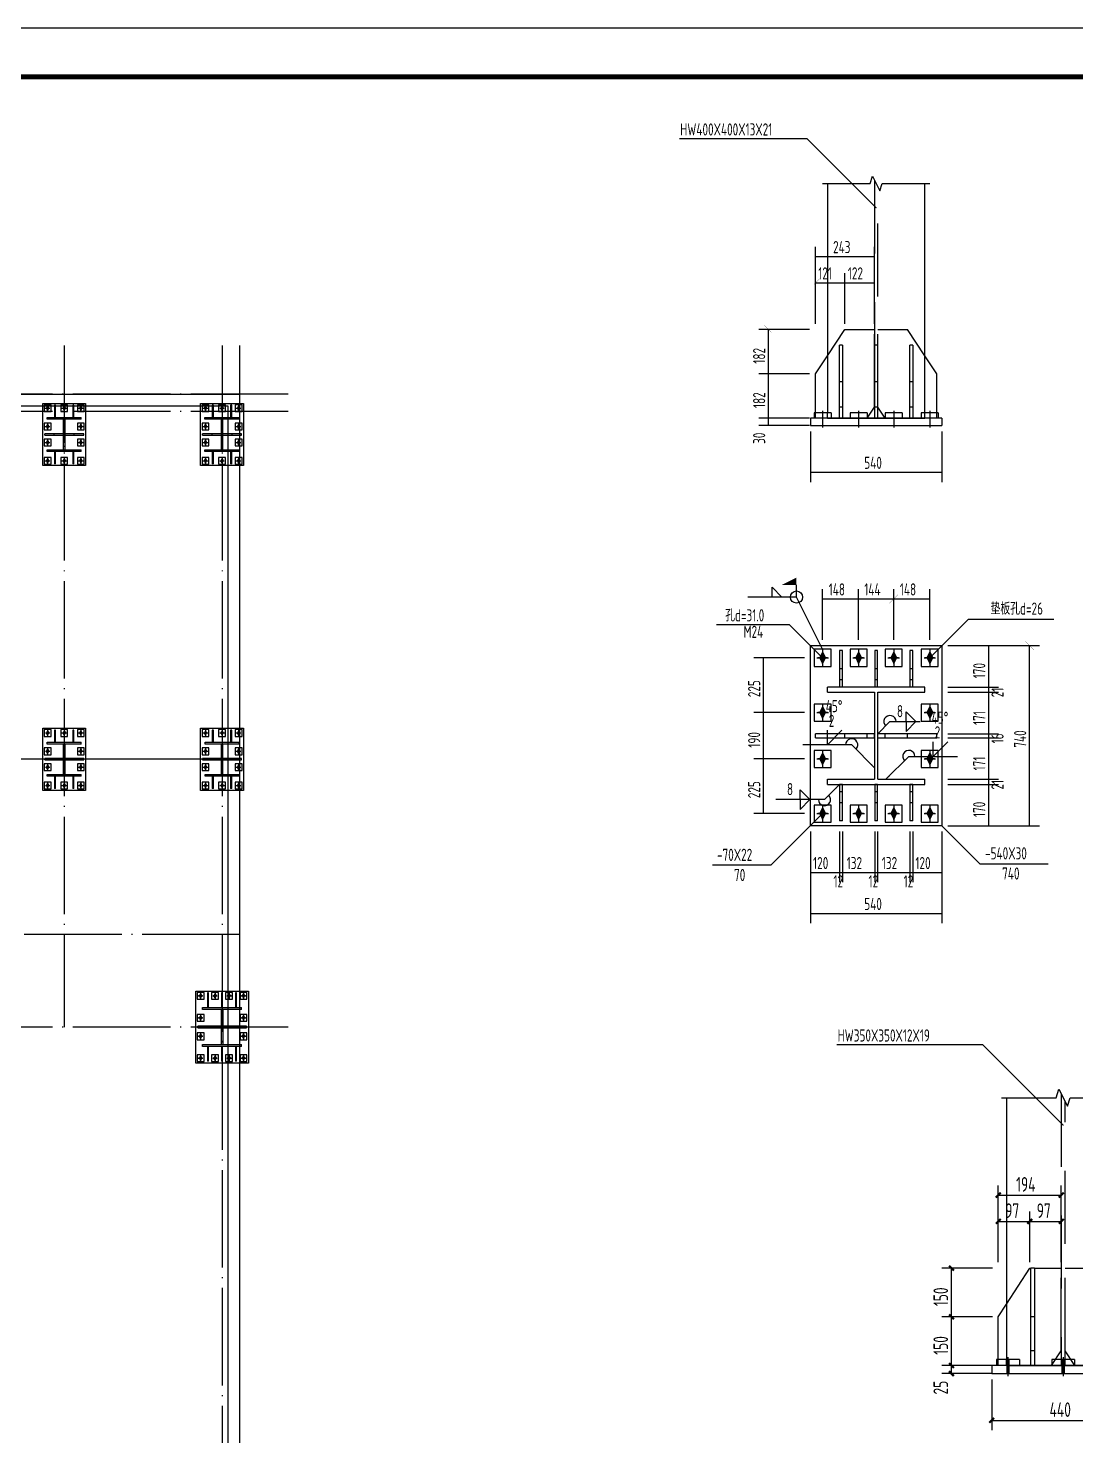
# Model space of a CAD drawing. Extents: x -138012 to 2129925, y -311560 to 0.
# Drawn here: x 612764 to 634269, y -165473 to -136560 of the extents above; entities that cross this region are included whole.
import ezdxf

# ---------------------------------------------------------------- set-up
doc = ezdxf.new("R2010")
doc.units = 0
doc.header["$LTSCALE"] = 1000
doc.header["$MEASUREMENT"] = 0
doc.linetypes.add('2', pattern=[5, 1.5, -1, 1.5, -1])
doc.linetypes.add('DOTE', pattern=[2.42, 2, -0.2, 0.02, -0.2])
doc.layers.get('0').update_dxf_attribs({"linetype": 'CONTINUOUS'})
for name, color, linetype in [('10', 7, 'CONTINUOUS'), ('101', 253, 'CONTINUOUS'), ('BOLT', 7, 'CONTINUOUS'), ('DOTE', 253, 'DOTE'), ('PUB_TITLE', 4, 'CONTINUOUS'), ('TEXT', 7, 'CONTINUOUS'), ('孔标注', 253, 'CONTINUOUS'), ('字符串标注', 253, 'CONTINUOUS'), ('字符标注', 253, 'CONTINUOUS'), ('尺寸标注', 7, 'CONTINUOUS'), ('柱_主零件_实线', 2, 'CONTINUOUS'), ('柱_零件_实线', 3, 'CONTINUOUS'), ('柱构件', 2, 'CONTINUOUS'), ('焊缝标注', 253, 'CONTINUOUS'), ('索引标注', 253, 'CONTINUOUS'), ('螺栓组-普通_实线', 253, 'CONTINUOUS'), ('轴线__点划线', 253, 'CONTINUOUS'), ('钢板标注', 253, 'CONTINUOUS')]:
    doc.layers.add(name, color=color, linetype=linetype)
doc.styles.add('TSSD_REIN', font='tssdeng.shx', dxfattribs={"width": 0.7, "bigfont": 'tssdchn.shx'})

# ---------------------------------------------------------------- blocks, each defined once
blk = doc.blocks.new('A$C73615854')
at = {"layer": 'BOLT'}
blk.add_hatch(color=256, dxfattribs=at).paths.add_polyline_path([(120, -84), (-12, 180), (120, 444), (252, 180)])
for p, q in [((-144, 180, 302), (384, 180, 302)), ((120, -84, 302), (-12, 180, 302)), ((120, 420, 302), (0, 180, 302)), ((120, -216, 302), (120, 576, 302)), ((120, 444, 302), (252, 180, 302)), ((120, -84, 302), (252, 180, 302))]:
    blk.add_line(p, q, dxfattribs=at)
blk = doc.blocks.new('5435234')
at = {"layer": '柱_主零件_实线'}
for p, q in [((544904, -169897), (544904, -169876)), ((544904, -169876), (545304, -169876)), ((545304, -169897), (544904, -169897)), ((545098, -170255), (545098, -169897)), ((545098, -169932), (545111, -169932)), ((545111, -169897), (545111, -170255)), ((545304, -169897), (545304, -169876)), ((544904, -170276), (544904, -170255)), ((544904, -170255), (545304, -170255)), ((545304, -170276), (544904, -170276)), ((545098, -170220), (545111, -170220)), ((545304, -170276), (545304, -170255))]:
    blk.add_line(p, q, dxfattribs=at)
at = {"layer": '柱_零件_实线'}
for p, q in [((544834, -170446), (544834, -169706)), ((544834, -169706), (545374, -169706)), ((545374, -169706), (545374, -170446)), ((544919, -169721), (544849, -169721)), ((544849, -169721), (544849, -169791)), ((544849, -169791), (544919, -169791)), ((544919, -169791), (544919, -169721)), ((544954, -169726), (544954, -169876)), ((544966, -169726), (544954, -169726)), ((544966, -169801), (544954, -169801)), ((544966, -169876), (544966, -169726)), ((545067, -169721), (544997, -169721)), ((544997, -169721), (544997, -169791)), ((544997, -169791), (545067, -169791)), ((545067, -169791), (545067, -169721)), ((545110, -169726), (545098, -169726)), ((545098, -169726), (545098, -169876)), ((545110, -169801), (545098, -169801)), ((545110, -169876), (545110, -169726)), ((545211, -169721), (545141, -169721)), ((545141, -169721), (545141, -169791)), ((545141, -169791), (545211, -169791)), ((545211, -169791), (545211, -169721)), ((545254, -169726), (545242, -169726)), ((545242, -169726), (545242, -169876)), ((545254, -169801), (545242, -169801)), ((545254, -169876), (545254, -169726)), ((545359, -169721), (545289, -169721)), ((545289, -169721), (545289, -169791)), ((545289, -169791), (545359, -169791)), ((545359, -169791), (545359, -169721)), ((544849, -169946), (544849, -170016)), ((544919, -169946), (544849, -169946)), ((544919, -170016), (544919, -169946)), ((544966, -169876), (544954, -169876)), ((545110, -169876), (545098, -169876)), ((545254, -169876), (545242, -169876)), ((545289, -169946), (545289, -170016)), ((545359, -169946), (545289, -169946)), ((545359, -170016), (545359, -169946)), ((544849, -170016), (544919, -170016)), ((544849, -170136), (544849, -170206)), ((544919, -170136), (544849, -170136)), ((545098, -170068), (544855, -170068)), ((544855, -170084), (544855, -170068)), ((544855, -170084), (545098, -170084)), ((544919, -170206), (544919, -170136)), ((544976, -170084), (544976, -170068)), ((545098, -170084), (545098, -170068)), ((545354, -170068), (545111, -170068)), ((545111, -170084), (545111, -170068)), ((545111, -170084), (545354, -170084)), ((545233, -170084), (545233, -170068)), ((545289, -170016), (545359, -170016)), ((545289, -170136), (545289, -170206)), ((545359, -170136), (545289, -170136)), ((545354, -170084), (545354, -170068)), ((545359, -170206), (545359, -170136)), ((544849, -170206), (544919, -170206)), ((544954, -170276), (544954, -170426)), ((544966, -170276), (544954, -170276)), ((544966, -170426), (544966, -170276)), ((545098, -170276), (545098, -170426)), ((545110, -170276), (545098, -170276)), ((545110, -170426), (545110, -170276)), ((545242, -170276), (545242, -170426)), ((545254, -170276), (545242, -170276)), ((545254, -170426), (545254, -170276)), ((545289, -170206), (545359, -170206)), ((544849, -170361), (544849, -170431)), ((544919, -170361), (544849, -170361)), ((544849, -170431), (544919, -170431)), ((544919, -170431), (544919, -170361)), ((544966, -170351), (544954, -170351)), ((544966, -170426), (544954, -170426)), ((545067, -170361), (544997, -170361)), ((544997, -170361), (544997, -170431)), ((544997, -170431), (545067, -170431)), ((545067, -170431), (545067, -170361)), ((545110, -170351), (545098, -170351)), ((545110, -170426), (545098, -170426)), ((545211, -170361), (545141, -170361)), ((545141, -170361), (545141, -170431)), ((545141, -170431), (545211, -170431)), ((545211, -170431), (545211, -170361)), ((545254, -170351), (545242, -170351)), ((545254, -170426), (545242, -170426)), ((545289, -170361), (545289, -170431)), ((545359, -170361), (545289, -170361)), ((545289, -170431), (545359, -170431)), ((545359, -170431), (545359, -170361)), ((545374, -170446), (544834, -170446))]:
    blk.add_line(p, q, dxfattribs=at)
at = {"layer": '螺栓组-普通_实线', "color": 253}
for p, q in [((544904, -169756), (544864, -169756)), ((544884, -169726), (544884, -169786)), ((545052, -169756), (545012, -169756)), ((545032, -169726), (545032, -169786)), ((545196, -169756), (545156, -169756)), ((545176, -169726), (545176, -169786)), ((545344, -169756), (545304, -169756)), ((545324, -169726), (545324, -169786)), ((544904, -169981), (544864, -169981)), ((544884, -169951), (544884, -170011)), ((545344, -169981), (545304, -169981)), ((545324, -169951), (545324, -170011)), ((544884, -170141), (544884, -170201)), ((545324, -170141), (545324, -170201)), ((544904, -170171), (544864, -170171)), ((545344, -170171), (545304, -170171)), ((544904, -170396), (544864, -170396)), ((544884, -170366), (544884, -170426)), ((545052, -170396), (545012, -170396)), ((545032, -170366), (545032, -170426)), ((545196, -170396), (545156, -170396)), ((545176, -170366), (545176, -170426)), ((545344, -170396), (545304, -170396)), ((545324, -170366), (545324, -170426))]:
    blk.add_line(p, q, dxfattribs=at)
at = {"xscale": -0.0897212969721295, "yscale": 0.08972129691392183, "zscale": 0.08972129688271649, "rotation": 180}
for p in [(544873, -169740, -27), (545021, -169740, -27), (545165, -169740, -27), (545313, -169740, -27), (544873, -169965, -27), (545313, -169965, -27), (544873, -170155, -27), (545313, -170155, -27), (544873, -170380, -27), (545021, -170380, -27), (545165, -170380, -27), (545313, -170380, -27)]:
    blk.add_blockref('A$C73615854', p, dxfattribs=at)
blk = doc.blocks.new('5345234543534')
at = {"layer": '柱构件', "color": 3}
for p, q in [((795473, -233565), (795473, -232925)), ((795473, -232925), (795913, -232925)), ((795558, -232940), (795488, -232940)), ((795488, -232940), (795488, -233010)), ((795488, -233010), (795558, -233010)), ((795558, -233010), (795558, -232940)), ((795593, -232945), (795593, -233070)), ((795605, -232945), (795593, -232945)), ((795605, -233007), (795593, -233007)), ((795605, -233070), (795605, -232945)), ((795728, -232940), (795658, -232940)), ((795658, -232940), (795658, -233010)), ((795658, -233010), (795728, -233010)), ((795728, -233010), (795728, -232940)), ((795793, -232945), (795781, -232945)), ((795781, -232945), (795781, -233070)), ((795793, -233007), (795781, -233007)), ((795793, -233070), (795793, -232945)), ((795898, -232940), (795828, -232940)), ((795828, -232940), (795828, -233010)), ((795828, -233010), (795898, -233010)), ((795898, -233010), (795898, -232940)), ((795913, -232925), (795913, -233565)), ((795488, -233128), (795488, -233198)), ((795558, -233128), (795488, -233128)), ((795558, -233198), (795558, -233128)), ((795605, -233070), (795593, -233070)), ((795793, -233070), (795781, -233070)), ((795828, -233128), (795828, -233198)), ((795898, -233128), (795828, -233128)), ((795898, -233198), (795898, -233128)), ((795488, -233198), (795558, -233198)), ((795488, -233292), (795488, -233362)), ((795558, -233292), (795488, -233292)), ((795687, -233238), (795493, -233238)), ((795493, -233252), (795493, -233238)), ((795493, -233252), (795687, -233252)), ((795558, -233362), (795558, -233292)), ((795590, -233252), (795590, -233238)), ((795687, -233252), (795687, -233238)), ((795893, -233238), (795699, -233238)), ((795699, -233252), (795699, -233238)), ((795699, -233252), (795893, -233252)), ((795796, -233252), (795796, -233238)), ((795828, -233198), (795898, -233198)), ((795828, -233292), (795828, -233362)), ((795898, -233292), (795828, -233292)), ((795893, -233252), (795893, -233238)), ((795898, -233362), (795898, -233292)), ((795488, -233362), (795558, -233362)), ((795593, -233420), (795593, -233545)), ((795605, -233420), (795593, -233420)), ((795605, -233545), (795605, -233420)), ((795781, -233420), (795781, -233545)), ((795793, -233420), (795781, -233420)), ((795793, -233545), (795793, -233420)), ((795828, -233362), (795898, -233362)), ((795913, -233565), (795473, -233565)), ((795488, -233480), (795488, -233550)), ((795558, -233480), (795488, -233480)), ((795488, -233550), (795558, -233550)), ((795558, -233550), (795558, -233480)), ((795605, -233483), (795593, -233483)), ((795605, -233545), (795593, -233545)), ((795728, -233480), (795658, -233480)), ((795658, -233480), (795658, -233550)), ((795658, -233550), (795728, -233550)), ((795728, -233550), (795728, -233480)), ((795793, -233483), (795781, -233483)), ((795793, -233545), (795781, -233545)), ((795828, -233480), (795828, -233550)), ((795898, -233480), (795828, -233480)), ((795828, -233550), (795898, -233550)), ((795898, -233550), (795898, -233480))]:
    blk.add_line(p, q, dxfattribs=at)
at = {"layer": '柱构件'}
for p, q in [((795518, -233089), (795518, -233070)), ((795518, -233070), (795868, -233070)), ((795868, -233089), (795518, -233089)), ((795687, -233401), (795687, -233089)), ((795687, -233124), (795699, -233124)), ((795699, -233089), (795699, -233401)), ((795868, -233089), (795868, -233070)), ((795518, -233420), (795518, -233401)), ((795518, -233401), (795868, -233401)), ((795868, -233420), (795518, -233420)), ((795687, -233366), (795699, -233366)), ((795868, -233420), (795868, -233401))]:
    blk.add_line(p, q, dxfattribs=at)
at = {"xscale": -0.0897212969721295, "yscale": 0.08972129691392183, "zscale": 0.08972129688271649, "rotation": 180}
for p in [(795512, -232959, -27), (795682, -232959, -27), (795852, -232959, -27), (795512, -233147, -27), (795852, -233147, -27), (795512, -233311, -27), (795852, -233311, -27), (795512, -233499, -27), (795682, -233499, -27), (795852, -233499, -27)]:
    blk.add_blockref('A$C73615854', p, dxfattribs=at)
blk = doc.blocks.new('65436')
at = {"layer": '柱构件', "color": 3}
for p, q in [((542484, -144811), (542484, -144171)), ((542484, -144171), (542924, -144171)), ((542569, -144186), (542499, -144186)), ((542499, -144186), (542499, -144256)), ((542499, -144256), (542569, -144256)), ((542569, -144256), (542569, -144186)), ((542604, -144191), (542604, -144316)), ((542616, -144191), (542604, -144191)), ((542616, -144253), (542604, -144253)), ((542616, -144316), (542616, -144191)), ((542739, -144186), (542669, -144186)), ((542669, -144186), (542669, -144256)), ((542669, -144256), (542739, -144256)), ((542739, -144256), (542739, -144186)), ((542804, -144191), (542792, -144191)), ((542792, -144191), (542792, -144316)), ((542804, -144253), (542792, -144253)), ((542804, -144316), (542804, -144191)), ((542909, -144186), (542839, -144186)), ((542839, -144186), (542839, -144256)), ((542839, -144256), (542909, -144256)), ((542909, -144256), (542909, -144186)), ((542924, -144171), (542924, -144811)), ((542499, -144374), (542499, -144444)), ((542569, -144374), (542499, -144374)), ((542569, -144444), (542569, -144374)), ((542616, -144316), (542604, -144316)), ((542804, -144316), (542792, -144316)), ((542839, -144374), (542839, -144444)), ((542909, -144374), (542839, -144374)), ((542909, -144444), (542909, -144374)), ((542499, -144444), (542569, -144444)), ((542499, -144538), (542499, -144608)), ((542569, -144538), (542499, -144538)), ((542698, -144484), (542504, -144484)), ((542504, -144498), (542504, -144484)), ((542504, -144498), (542698, -144498)), ((542569, -144608), (542569, -144538)), ((542601, -144498), (542601, -144484)), ((542698, -144498), (542698, -144484)), ((542904, -144484), (542710, -144484)), ((542710, -144498), (542710, -144484)), ((542710, -144498), (542904, -144498)), ((542807, -144498), (542807, -144484)), ((542839, -144444), (542909, -144444)), ((542839, -144538), (542839, -144608)), ((542909, -144538), (542839, -144538)), ((542904, -144498), (542904, -144484)), ((542909, -144608), (542909, -144538)), ((542499, -144608), (542569, -144608)), ((542604, -144666), (542604, -144791)), ((542616, -144666), (542604, -144666)), ((542616, -144791), (542616, -144666)), ((542792, -144666), (542792, -144791)), ((542804, -144666), (542792, -144666)), ((542804, -144791), (542804, -144666)), ((542839, -144608), (542909, -144608)), ((542924, -144811), (542484, -144811)), ((542499, -144726), (542499, -144796)), ((542569, -144726), (542499, -144726)), ((542499, -144796), (542569, -144796)), ((542569, -144796), (542569, -144726)), ((542616, -144729), (542604, -144729)), ((542616, -144791), (542604, -144791)), ((542739, -144726), (542669, -144726)), ((542669, -144726), (542669, -144796)), ((542669, -144796), (542739, -144796)), ((542739, -144796), (542739, -144726)), ((542804, -144729), (542792, -144729)), ((542804, -144791), (542792, -144791)), ((542839, -144726), (542839, -144796)), ((542909, -144726), (542839, -144726)), ((542839, -144796), (542909, -144796)), ((542909, -144796), (542909, -144726))]:
    blk.add_line(p, q, dxfattribs=at)
at = {"layer": '柱构件'}
for p, q in [((542529, -144335), (542529, -144316)), ((542529, -144316), (542879, -144316)), ((542879, -144335), (542529, -144335)), ((542698, -144647), (542698, -144335)), ((542698, -144370), (542710, -144370)), ((542710, -144335), (542710, -144647)), ((542879, -144335), (542879, -144316)), ((542529, -144666), (542529, -144647)), ((542529, -144647), (542879, -144647)), ((542879, -144666), (542529, -144666)), ((542698, -144612), (542710, -144612)), ((542879, -144666), (542879, -144647))]:
    blk.add_line(p, q, dxfattribs=at)
at = {"xscale": -0.0897212969721295, "yscale": 0.08972129691392183, "zscale": 0.08972129688271649, "rotation": 180}
for p in [(542523, -144205, -27), (542693, -144205, -27), (542863, -144205, -27), (542523, -144393, -27), (542863, -144393, -27), (542523, -144557, -27), (542863, -144557, -27), (542523, -144745, -27), (542693, -144745, -27), (542863, -144745, -27)]:
    blk.add_blockref('A$C73615854', p, dxfattribs=at)

msp = doc.modelspace()

# ---------------------------------------------------------------- linework, layer by layer
at = {"layer": '101'}
for p, q in [((633863.852, -158527.589), (633922.184, -158352.589)), ((633922.184, -158352.589), (634097.184, -158702.589)), ((632743.015, -158527.589), (633863.852, -158527.589)), ((634097.184, -158702.589), (634155.515, -158527.589)), ((634155.515, -158527.589), (635276.352, -158527.589))]:
    msp.add_line(p, q, dxfattribs=at)
at = {"layer": 'DOTE', "color": 8, "linetype": 'DOTE'}
for p, q in [((613504.206, -143075.986), (613504.206, -157075.986)), ((616744.206, -143075.986), (616744.206, -184075.986)), ((616744.206, -143075.986), (616744.206, -184075.986)), ((617104.206, -143075.986), (617104.206, -184075.986)), ((617104.206, -143075.986), (617104.206, -184075.986)), ((618104.206, -144075.986), (538104.206, -144075.986)), ((618104.206, -144435.986), (538104.206, -144435.986)), ((615704.206, -151575.986), (535704.206, -151575.986)), ((617104.206, -151575.986), (538104.206, -151575.986)), ((617104.206, -155175.986), (538104.206, -155175.986)), ((618104.206, -157075.986), (538104.206, -157075.986))]:
    msp.add_line(p, q, dxfattribs=at)
at = {"layer": 'PUB_TITLE'}
msp.add_lwpolyline([(530519.739, -195959.99), (656619.739, -195959.99), (656619.739, -136559.99), (530519.739, -136559.99)], close=True, dxfattribs=at)
at = {"layer": 'PUB_TITLE', "const_width": 100}
msp.add_lwpolyline([(533019.739, -194959.99), (655619.739, -194959.99), (655619.739, -137559.99), (533019.739, -137559.99)], close=True, dxfattribs=at)
at = {"layer": 'TEXT'}
for p, q in [((628756.878, -138834.986), (626131.878, -138834.986)), ((630171.091, -140249.197), (628756.878, -138834.986)), ((628923.591, -142632.197), (628923.591, -141052.197)), ((630138.591, -142632.197), (630138.591, -141052.197)), ((628923.591, -141252.197), (630138.591, -141252.197)), ((628923.591, -142632.197), (628923.591, -141592.197)), ((629528.591, -142632.197), (629528.591, -141592.197)), ((629528.591, -142632.197), (629528.591, -141592.197)), ((630138.591, -142632.197), (630138.591, -141592.197)), ((628923.591, -141792.197), (629528.591, -141792.197)), ((629528.591, -141792.197), (630138.591, -141792.197)), ((628803.591, -142752.197), (627763.591, -142752.197)), ((627963.591, -143662.197), (627963.591, -142752.197)), ((628803.591, -143662.197), (627763.591, -143662.197)), ((628803.591, -143662.197), (627763.591, -143662.197)), ((627963.591, -144572.197), (627963.591, -143662.197)), ((628803.591, -144572.197), (627763.591, -144572.197)), ((628803.591, -144572.197), (627763.591, -144572.197)), ((628803.591, -144722.197), (627763.591, -144722.197)), ((627963.591, -144722.197), (627963.591, -144572.197)), ((628821.091, -144842.197), (628821.091, -145882.197)), ((631521.091, -144842.197), (631521.091, -145882.197)), ((628821.091, -145682.197), (631521.091, -145682.197)), ((628534.435, -148244.767), (628534.435, -147994.767)), ((628534.435, -148244.767), (627534.435, -148244.767)), ((628234.435, -148244.767), (628034.435, -148044.767)), ((628034.435, -148244.767), (628034.435, -148044.767)), ((629071.091, -149318.08), (628534.435, -148244.767)), ((629071.091, -149123.08), (629071.091, -148083.08)), ((629071.091, -148283.08), (629811.091, -148283.08)), ((629811.091, -149123.08), (629811.091, -148083.08)), ((629811.091, -149123.08), (629811.091, -148083.08)), ((629811.091, -148283.08), (630531.091, -148283.08)), ((630531.091, -149123.08), (630531.091, -148083.08)), ((630531.091, -149123.08), (630531.091, -148083.08)), ((630531.091, -148283.08), (631271.091, -148283.08)), ((631271.091, -149123.08), (631271.091, -148083.08)), ((628392.269, -148814.259), (626892.269, -148814.259)), ((629071.091, -149493.08), (628392.269, -148814.259)), ((631271.091, -149493.08), (632067.96, -148696.213)), ((632067.96, -148696.213), (633817.961, -148696.213)), ((631641.091, -149243.08), (633521.091, -149243.08)), ((631641.091, -149243.08), (632681.091, -149243.08)), ((632481.091, -150093.08), (632481.091, -149243.08)), ((633321.091, -152943.08), (633321.091, -149243.08)), ((628701.091, -149493.08), (627661.091, -149493.08)), ((627861.091, -150618.08), (627861.091, -149493.08)), ((631641.091, -150093.08), (632681.091, -150093.08)), ((631641.091, -150093.08), (632681.091, -150093.08)), ((631641.091, -150198.08), (632681.091, -150198.08)), ((631641.091, -150198.08), (632681.091, -150198.08)), ((632481.091, -150198.08), (632481.091, -150093.08)), ((632481.091, -151053.08), (632481.091, -150198.08)), ((628701.091, -150618.08), (627661.091, -150618.08)), ((628701.091, -150618.08), (627661.091, -150618.08)), ((627861.091, -151568.08), (627861.091, -150618.08)), ((630787.272, -150603.7), (630987.272, -150803.7)), ((630787.272, -150803.7), (630787.272, -150603.7)), ((630203.591, -151053.08), (630452.971, -150803.7)), ((630452.971, -150803.7), (631072.626, -150803.7)), ((630787.272, -151003.7), (630987.272, -150803.7)), ((630787.272, -150803.7), (630787.272, -151003.7)), ((629168.365, -151280.353), (629168.365, -150980.353)), ((629168.365, -151280.353), (629468.365, -150980.353)), ((631641.091, -151053.08), (632681.091, -151053.08)), ((631641.091, -151053.08), (632681.091, -151053.08)), ((631641.091, -151133.08), (632681.091, -151133.08)), ((631641.091, -151133.08), (632681.091, -151133.08)), ((632481.091, -151133.08), (632481.091, -151053.08)), ((632481.091, -151988.08), (632481.091, -151133.08)), ((629668.365, -151280.353), (628668.366, -151280.353)), ((630138.591, -151750.58), (629668.365, -151280.353)), ((631341.318, -151517.853), (631341.318, -151217.853)), ((631341.318, -151517.853), (631641.318, -151217.853)), ((628701.091, -151568.08), (627661.091, -151568.08)), ((628701.091, -151568.08), (627661.091, -151568.08)), ((627861.091, -152693.08), (627861.091, -151568.08)), ((630371.091, -151988.08), (630841.318, -151517.853)), ((630841.318, -151517.853), (631841.318, -151517.853)), ((631641.091, -151988.08), (632681.091, -151988.08)), ((631641.091, -151988.08), (632681.091, -151988.08)), ((632481.091, -152093.08), (632481.091, -151988.08)), ((628809.257, -152404.916), (628609.257, -152204.916)), ((628609.257, -152404.916), (628609.257, -152204.916)), ((629421.091, -152093.08), (629109.257, -152404.916)), ((631641.091, -152093.08), (632681.091, -152093.08)), ((631641.091, -152093.08), (632681.091, -152093.08)), ((632481.091, -152943.08), (632481.091, -152093.08)), ((629109.257, -152404.916), (628109.257, -152404.916)), ((628809.257, -152404.916), (628609.257, -152604.916)), ((628609.257, -152404.916), (628609.257, -152604.916)), ((628701.091, -152693.08), (627661.091, -152693.08)), ((629071.091, -152693.08), (628010.431, -153753.74)), ((631521.091, -152943.08), (632301.091, -153723.08)), ((631641.091, -152943.08), (633521.091, -152943.08)), ((631641.091, -152943.08), (632681.091, -152943.08)), ((628821.091, -153063.08), (628821.091, -154943.08)), ((628821.091, -153063.08), (628821.091, -154103.08)), ((629421.091, -153063.08), (629421.091, -154103.08)), ((629421.091, -153063.08), (629421.091, -154103.08)), ((629481.091, -153063.08), (629481.091, -154103.08)), ((629481.091, -153063.08), (629481.091, -154103.08)), ((630141.091, -153063.08), (630141.091, -154103.08)), ((630141.091, -153063.08), (630141.091, -154103.08)), ((630201.091, -153063.08), (630201.091, -154103.08)), ((630201.091, -153063.08), (630201.091, -154103.08)), ((630861.091, -153063.08), (630861.091, -154103.08)), ((630861.091, -153063.08), (630861.091, -154103.08)), ((630921.091, -153063.08), (630921.091, -154103.08)), ((630921.091, -153063.08), (630921.091, -154103.08)), ((631521.091, -153063.08), (631521.091, -154943.08)), ((631521.091, -153063.08), (631521.091, -154103.08)), ((628010.431, -153753.74), (626810.431, -153753.74)), ((632301.091, -153723.08), (633701.091, -153723.08)), ((628821.091, -153903.08), (629421.091, -153903.08)), ((629421.091, -153903.08), (629481.091, -153903.08)), ((629481.091, -153903.08), (630141.091, -153903.08)), ((630141.091, -153903.08), (630201.091, -153903.08)), ((630201.091, -153903.08), (630861.091, -153903.08)), ((630861.091, -153903.08), (630921.091, -153903.08)), ((630921.091, -153903.08), (631521.091, -153903.08)), ((628821.091, -154743.08), (631521.091, -154743.08)), ((632359.769, -157444.343, -4300), (629359.769, -157444.343, -4300)), ((634009.684, -159094.258, -4300), (632359.769, -157444.343, -4300)), ((632676.352, -161907.594, -4300), (632676.352, -160327.589, -4300)), ((633969.681, -161907.594, -4300), (633969.681, -160327.589, -4300)), ((632676.352, -160527.589, -4300), (633969.681, -160527.589, -4300)), ((632676.352, -161907.594, -4300), (632676.352, -160867.591, -4300)), ((633323.02, -161907.594, -4300), (633323.02, -160867.591, -4300)), ((633323.02, -161907.594, -4300), (633323.02, -160867.591, -4300)), ((633969.681, -161907.594, -4300), (633969.681, -160867.591, -4300)), ((632676.352, -161067.591, -4300), (633323.02, -161067.591, -4300)), ((633323.02, -161067.591, -4300), (633969.681, -161067.591, -4300)), ((632556.351, -162027.589, -4300), (631516.349, -162027.589, -4300)), ((631716.349, -163027.589, -4300), (631716.349, -162027.589, -4300)), ((632556.351, -163027.589, -4300), (631516.349, -163027.589, -4300)), ((632556.351, -163027.589, -4300), (631516.349, -163027.589, -4300)), ((631716.349, -164027.589, -4300), (631716.349, -163027.589, -4300)), ((632556.351, -164027.589, -4300), (631516.349, -164027.589, -4300)), ((632556.351, -164027.589, -4300), (631516.349, -164027.589, -4300)), ((632556.351, -164194.258, -4300), (631516.349, -164194.258, -4300)), ((631716.349, -164194.258, -4300), (631716.349, -164027.589, -4300)), ((632543.015, -164314.259, -4300), (632543.015, -165354.255, -4300)), ((632543.015, -165154.255, -4300), (635476.352, -165154.255, -4300))]:
    msp.add_line(p, q, dxfattribs=at)
for points in [[(539104.206, -144075.986), (617104.206, -144075.986), (617104.206, -183075.986), (539104.206, -183075.986)], [(539344.206, -144315.986), (616864.206, -144315.986), (616864.206, -182835.986), (539344.206, -182835.986)]]:
    msp.add_lwpolyline(points, close=True, dxfattribs=at)
at = {"layer": '孔标注', "const_width": 10}
msp.add_lwpolyline([(629076.091, -149493.08, 1), (629066.091, -149493.08, 1), (629076.091, -149493.08, 1)], format="xyb", dxfattribs=at)
at = {"layer": '字符串标注', "const_width": 10}
msp.add_lwpolyline([(634014.682, -159094.258, 1), (634004.684, -159094.258, 1), (634014.682, -159094.258, 1)], format="xyb", close=True, dxfattribs=at)
at = {"layer": '字符标注', "const_width": 10}
for points in [[(630176.091, -140249.197, 1), (630166.091, -140249.197, 1), (630176.091, -140249.197, 1)], [(631276.091, -149493.08, 1), (631266.091, -149493.08, 1), (631276.091, -149493.08, 1)]]:
    msp.add_lwpolyline(points, format="xyb", dxfattribs=at)
at = {"layer": '尺寸标注'}
for points, const_width in [([(628835.204, -141340.588), (629011.979, -141163.806)], 0.45), ([(630050.204, -141340.588), (630226.979, -141163.806)], 0.45), ([(628835.204, -141880.588), (629011.979, -141703.806)], 0.45), ([(629440.204, -141880.588), (629616.979, -141703.806)], 0.45), ([(629440.204, -141880.588), (629616.979, -141703.806)], 0.45), ([(630050.204, -141880.588), (630226.979, -141703.806)], 0.45), ([(627875.204, -142663.806), (628051.979, -142840.588)], 0.45), ([(627875.204, -143573.806), (628051.979, -143750.588)], 0.45), ([(627875.204, -143573.806), (628051.979, -143750.588)], 0.45), ([(627875.204, -144483.806), (628051.979, -144660.588)], 0.45), ([(627875.204, -144483.806), (628051.979, -144660.588)], 0.45), ([(627875.204, -144633.806), (628051.979, -144810.588)], 0.45), ([(628732.704, -145770.588), (628909.479, -145593.806)], 0.45), ([(631432.704, -145770.588), (631609.479, -145593.806)], 0.45), ([(628982.704, -148371.47), (629159.479, -148194.689)], 0.45), ([(629722.704, -148371.47), (629899.479, -148194.689)], 0.45), ([(629722.704, -148371.47), (629899.479, -148194.689)], 0.45), ([(630442.704, -148371.47), (630619.479, -148194.689)], 0.45), ([(630442.704, -148371.47), (630619.479, -148194.689)], 0.45), ([(631182.704, -148371.47), (631359.479, -148194.689)], 0.45), ([(632392.704, -149154.689), (632569.479, -149331.47)], 0.45), ([(633232.704, -149154.689), (633409.479, -149331.47)], 0.45), ([(627772.704, -149404.689), (627949.479, -149581.47)], 0.45), ([(632392.704, -150004.689), (632569.479, -150181.47)], 0.45), ([(632392.704, -150004.689), (632569.479, -150181.47)], 0.45), ([(632392.704, -150109.689), (632569.479, -150286.47)], 0.45), ([(632392.704, -150109.689), (632569.479, -150286.47)], 0.45), ([(627772.704, -150529.689), (627949.479, -150706.47)], 0.45), ([(627772.704, -150529.689), (627949.479, -150706.47)], 0.45), ([(632392.704, -150964.689), (632569.479, -151141.47)], 0.45), ([(632392.704, -150964.689), (632569.479, -151141.47)], 0.45), ([(632392.704, -151044.689), (632569.479, -151221.47)], 0.45), ([(632392.704, -151044.689), (632569.479, -151221.47)], 0.45), ([(627772.704, -151479.689), (627949.479, -151656.47)], 0.45), ([(627772.704, -151479.689), (627949.479, -151656.47)], 0.45), ([(632392.704, -151899.689), (632569.479, -152076.47)], 0.45), ([(632392.704, -151899.689), (632569.479, -152076.47)], 0.45), ([(632392.704, -152004.689), (632569.479, -152181.47)], 0.45), ([(632392.704, -152004.689), (632569.479, -152181.47)], 0.45), ([(627772.704, -152604.693), (627949.479, -152781.466)], 0.45), ([(632392.704, -152854.693), (632569.479, -153031.466)], 0.45), ([(633232.704, -152854.693), (633409.479, -153031.466)], 0.45), ([(628732.704, -153991.466), (628909.479, -153814.693)], 0.45), ([(629332.704, -153991.466), (629509.479, -153814.693)], 0.45), ([(629332.704, -153991.466), (629509.479, -153814.693)], 0.45), ([(629392.704, -153991.466), (629569.479, -153814.693)], 0.45), ([(629392.704, -153991.466), (629569.479, -153814.693)], 0.45), ([(630052.704, -153991.466), (630229.479, -153814.693)], 0.45), ([(630052.704, -153991.466), (630229.479, -153814.693)], 0.45), ([(630112.704, -153991.466), (630289.479, -153814.693)], 0.45), ([(630112.704, -153991.466), (630289.479, -153814.693)], 0.45), ([(630772.704, -153991.466), (630949.479, -153814.693)], 0.45), ([(630772.704, -153991.466), (630949.479, -153814.693)], 0.45), ([(630832.704, -153991.466), (631009.479, -153814.693)], 0.45), ([(630832.704, -153991.466), (631009.479, -153814.693)], 0.45), ([(631432.704, -153991.466), (631609.479, -153814.693)], 0.45), ([(628732.704, -154831.466), (628909.479, -154654.693)], 0.45), ([(631432.704, -154831.466), (631609.479, -154654.693)], 0.45), ([(632626.352, -160577.589), (632726.352, -160477.589)], 45), ([(633919.681, -160577.589), (634019.681, -160477.589)], 45), ([(632626.352, -161117.591), (632726.352, -161017.591)], 45), ([(633273.02, -161117.591), (633373.02, -161017.591)], 45), ([(633273.02, -161117.591), (633373.02, -161017.591)], 45), ([(633919.681, -161117.591), (634019.681, -161017.591)], 45), ([(631666.349, -161977.589), (631766.349, -162077.589)], 45), ([(631666.349, -162977.589), (631766.349, -163077.589)], 45), ([(631666.349, -162977.589), (631766.349, -163077.589)], 45), ([(631666.349, -163977.589), (631766.349, -164077.589)], 45), ([(631666.349, -163977.589), (631766.349, -164077.589)], 45), ([(631666.349, -164144.258), (631766.349, -164244.258)], 45), ([(632493.015, -165204.255), (632593.015, -165104.255)], 45)]:
    msp.add_lwpolyline(points, dxfattribs=dict(at, const_width=const_width))
at = {"layer": '柱_主零件_实线'}
for p, q in [((629171.091, -139752.197), (629171.091, -144462.197)), ((631171.091, -144462.197), (631171.091, -139752.197)), ((629171.091, -144572.197), (629421.091, -144572.197)), ((629481.091, -144572.197), (630141.091, -144572.197)), ((630201.091, -144572.197), (630861.091, -144572.197)), ((630921.091, -144572.197), (631171.091, -144572.197)), ((629171.091, -150198.08), (629171.091, -150093.08)), ((631171.091, -150093.08), (629171.091, -150093.08)), ((629171.091, -150198.08), (630138.591, -150198.08)), ((630138.591, -150198.08), (630138.591, -151988.08)), ((630203.591, -150198.08), (631171.091, -150198.08)), ((630203.591, -151988.08), (630203.591, -150198.08)), ((631171.091, -150198.08), (631171.091, -150093.08)), ((629171.091, -152093.08), (629171.091, -151988.08)), ((629171.091, -151988.08), (630138.591, -151988.08)), ((630203.591, -151988.08), (631171.091, -151988.08)), ((631171.091, -152093.08), (631171.091, -151988.08)), ((629171.091, -152093.08), (631171.091, -152093.08))]:
    msp.add_line(p, q, dxfattribs=at)
at = {"layer": '柱_主零件_实线', "color": 2, "linetype": '2'}
for p, q in [((630138.591, -139687.197), (630138.591, -144572.197)), ((630203.591, -144572.197), (630203.591, -139817.197)), ((629171.091, -144572.197), (629171.091, -144462.197)), ((631171.091, -144572.197), (631171.091, -144462.197)), ((629421.091, -144572.197), (629481.091, -144572.197)), ((630141.091, -144572.197), (630201.091, -144572.197)), ((630861.091, -144572.197), (630921.091, -144572.197))]:
    msp.add_line(p, q, dxfattribs=at)
at = {"layer": '柱_零件_实线', "color": 3, "linetype": '2'}
for p, q in [((629171.091, -143289.924), (629528.591, -142752.197)), ((629528.591, -142752.197), (630138.591, -142752.197)), ((630138.591, -144347.197), (630138.591, -142752.197)), ((630203.591, -144347.197), (630203.591, -142752.197)), ((630203.591, -142752.197), (630813.591, -142752.197)), ((631171.091, -143289.924), (630813.591, -142752.197)), ((628923.591, -144572.197), (628923.591, -144462.197)), ((629481.091, -144347.197), (629421.091, -144347.197)), ((629988.591, -144572.197), (630138.591, -144347.197)), ((630201.091, -144347.197), (630141.091, -144347.197)), ((630353.591, -144572.197), (630203.591, -144347.197)), ((630921.091, -144347.197), (630861.091, -144347.197)), ((631418.591, -144572.197), (631418.591, -144462.197)), ((629481.091, -149943.08), (629421.091, -149943.08)), ((630201.091, -149943.08), (630141.091, -149943.08)), ((630921.091, -149943.08), (630861.091, -149943.08)), ((629988.591, -151133.08), (629988.591, -151053.08)), ((630353.591, -151133.08), (630353.591, -151053.08)), ((629481.091, -152243.08), (629421.091, -152243.08)), ((630201.091, -152243.08), (630141.091, -152243.08)), ((630921.091, -152243.08), (630861.091, -152243.08))]:
    msp.add_line(p, q, dxfattribs=at)
at = {"layer": '柱_零件_实线'}
for p, q in [((629421.091, -144572.197), (629421.091, -143072.197)), ((629481.091, -143072.197), (629421.091, -143072.197)), ((629481.091, -143072.197), (629481.091, -144572.197)), ((630201.091, -143072.197), (630141.091, -143072.197)), ((630141.091, -144572.197), (630141.091, -143072.197)), ((630201.091, -143072.197), (630201.091, -144572.197)), ((630921.091, -143072.197), (630861.091, -143072.197)), ((630861.091, -144572.197), (630861.091, -143072.197)), ((630921.091, -143072.197), (630921.091, -144572.197)), ((628923.591, -143662.197), (629171.091, -143289.924)), ((631418.591, -143662.197), (631171.091, -143289.924)), ((628923.591, -144462.197), (628923.591, -143662.197)), ((631418.591, -144462.197), (631418.591, -143662.197)), ((629481.091, -143822.197), (629421.091, -143822.197)), ((630201.091, -143822.197), (630141.091, -143822.197)), ((630921.091, -143822.197), (630861.091, -143822.197)), ((629246.091, -144462.197), (628896.091, -144462.197)), ((628896.091, -144462.197), (628896.091, -144572.197)), ((629246.091, -144462.197), (629246.091, -144572.197)), ((629986.091, -144462.197), (629636.091, -144462.197)), ((629636.091, -144462.197), (629636.091, -144572.197)), ((629986.091, -144462.197), (629986.091, -144572.197)), ((630706.091, -144462.197), (630356.091, -144462.197)), ((630356.091, -144462.197), (630356.091, -144572.197)), ((630706.091, -144462.197), (630706.091, -144572.197)), ((631446.091, -144462.197), (631096.091, -144462.197)), ((631096.091, -144462.197), (631096.091, -144572.197)), ((631446.091, -144462.197), (631446.091, -144572.197)), ((628821.091, -144572.197), (628821.091, -144722.197)), ((631521.091, -144572.197), (628821.091, -144572.197)), ((628821.091, -144722.197), (631521.091, -144722.197)), ((631521.091, -144572.197), (631521.091, -144722.197)), ((628821.091, -152943.08), (628821.091, -149243.08)), ((628821.091, -149243.08), (631521.091, -149243.08)), ((629246.091, -149318.08), (628896.091, -149318.08)), ((628896.091, -149318.08), (628896.091, -149668.08)), ((629246.091, -149668.08), (629246.091, -149318.08)), ((629421.091, -149343.08), (629421.091, -150093.08)), ((629481.091, -149343.08), (629421.091, -149343.08)), ((629481.091, -150093.08), (629481.091, -149343.08)), ((629986.091, -149318.08), (629636.091, -149318.08)), ((629636.091, -149318.08), (629636.091, -149668.08)), ((629986.091, -149668.08), (629986.091, -149318.08)), ((630201.091, -149343.08), (630141.091, -149343.08)), ((630141.091, -149343.08), (630141.091, -150093.08)), ((630201.091, -150093.08), (630201.091, -149343.08)), ((630706.091, -149318.08), (630356.091, -149318.08)), ((630356.091, -149318.08), (630356.091, -149668.08)), ((630706.091, -149668.08), (630706.091, -149318.08)), ((630921.091, -149343.08), (630861.091, -149343.08)), ((630861.091, -149343.08), (630861.091, -150093.08)), ((630921.091, -150093.08), (630921.091, -149343.08)), ((631446.091, -149318.08), (631096.091, -149318.08)), ((631096.091, -149318.08), (631096.091, -149668.08)), ((631446.091, -149668.08), (631446.091, -149318.08)), ((631521.091, -149243.08), (631521.091, -152943.08)), ((628896.091, -149668.08), (629246.091, -149668.08)), ((629481.091, -149718.08), (629421.091, -149718.08)), ((629636.091, -149668.08), (629986.091, -149668.08)), ((630201.091, -149718.08), (630141.091, -149718.08)), ((630356.091, -149668.08), (630706.091, -149668.08)), ((630921.091, -149718.08), (630861.091, -149718.08)), ((631096.091, -149668.08), (631446.091, -149668.08)), ((629481.091, -150093.08), (629421.091, -150093.08)), ((630201.091, -150093.08), (630141.091, -150093.08)), ((630921.091, -150093.08), (630861.091, -150093.08)), ((628896.091, -150443.08), (628896.091, -150793.08)), ((629246.091, -150443.08), (628896.091, -150443.08)), ((629246.091, -150793.08), (629246.091, -150443.08)), ((631096.091, -150443.08), (631096.091, -150793.08)), ((631446.091, -150443.08), (631096.091, -150443.08)), ((631446.091, -150793.08), (631446.091, -150443.08)), ((628896.091, -150793.08), (629246.091, -150793.08)), ((631096.091, -150793.08), (631446.091, -150793.08)), ((630138.591, -151053.08), (628923.591, -151053.08)), ((628923.591, -151133.08), (628923.591, -151053.08)), ((628923.591, -151133.08), (630138.591, -151133.08)), ((629528.591, -151133.08), (629528.591, -151053.08)), ((630138.591, -151133.08), (630138.591, -151053.08)), ((631418.591, -151053.08), (630203.591, -151053.08)), ((630203.591, -151133.08), (630203.591, -151053.08)), ((630203.591, -151133.08), (631418.591, -151133.08)), ((630813.591, -151133.08), (630813.591, -151053.08)), ((631418.591, -151133.08), (631418.591, -151053.08)), ((628896.091, -151393.08), (628896.091, -151743.08)), ((629246.091, -151393.08), (628896.091, -151393.08)), ((629246.091, -151743.08), (629246.091, -151393.08)), ((631096.091, -151393.08), (631096.091, -151743.08)), ((631446.091, -151393.08), (631096.091, -151393.08)), ((631446.091, -151743.08), (631446.091, -151393.08)), ((628896.091, -151743.08), (629246.091, -151743.08)), ((631096.091, -151743.08), (631446.091, -151743.08)), ((629421.091, -152093.08), (629421.091, -152843.08)), ((629481.091, -152093.08), (629421.091, -152093.08)), ((629481.091, -152843.08), (629481.091, -152093.08)), ((630141.091, -152093.08), (630141.091, -152843.08)), ((630201.091, -152093.08), (630141.091, -152093.08)), ((630201.091, -152843.08), (630201.091, -152093.08)), ((630861.091, -152093.08), (630861.091, -152843.08)), ((630921.091, -152093.08), (630861.091, -152093.08)), ((630921.091, -152843.08), (630921.091, -152093.08)), ((628896.091, -152518.08), (628896.091, -152868.08)), ((629246.091, -152518.08), (628896.091, -152518.08)), ((629246.091, -152868.08), (629246.091, -152518.08)), ((629481.091, -152468.08), (629421.091, -152468.08)), ((629986.091, -152518.08), (629636.091, -152518.08)), ((629636.091, -152518.08), (629636.091, -152868.08)), ((629986.091, -152868.08), (629986.091, -152518.08)), ((630201.091, -152468.08), (630141.091, -152468.08)), ((630706.091, -152518.08), (630356.091, -152518.08)), ((630356.091, -152518.08), (630356.091, -152868.08)), ((630706.091, -152868.08), (630706.091, -152518.08)), ((630921.091, -152468.08), (630861.091, -152468.08)), ((631096.091, -152518.08), (631096.091, -152868.08)), ((631446.091, -152518.08), (631096.091, -152518.08)), ((631446.091, -152868.08), (631446.091, -152518.08)), ((631521.091, -152943.08), (628821.091, -152943.08)), ((628896.091, -152868.08), (629246.091, -152868.08)), ((629481.091, -152843.08), (629421.091, -152843.08)), ((629636.091, -152868.08), (629986.091, -152868.08)), ((630201.091, -152843.08), (630141.091, -152843.08)), ((630356.091, -152868.08), (630706.091, -152868.08)), ((630921.091, -152843.08), (630861.091, -152843.08)), ((631096.091, -152868.08), (631446.091, -152868.08))]:
    msp.add_line(p, q, dxfattribs=at)
at = {"layer": '柱构件'}
for p, q in [((632843.015, -158527.589), (632843.015, -163907.594)), ((632843.015, -164027.589), (633343.015, -164027.589)), ((633423.02, -164027.589), (634596.347, -164027.589))]:
    msp.add_line(p, q, dxfattribs=at)
at = {"layer": '柱构件', "color": 2, "linetype": '2'}
for p, q in [((633969.681, -158447.59), (633969.681, -164027.589)), ((634049.686, -164027.589), (634049.686, -158607.594)), ((632843.015, -164027.589), (632843.015, -163907.594)), ((633343.015, -164027.589), (633423.02, -164027.589))]:
    msp.add_line(p, q, dxfattribs=at)
at = {"layer": '柱构件', "color": 3, "linetype": '2'}
for p, q in [((632843.015, -162769.862), (633323.02, -162027.589)), ((633323.02, -162027.589), (633343.015, -162027.589)), ((633423.02, -162027.589), (633969.681, -162027.589)), ((633969.681, -163727.589), (633969.681, -162027.589)), ((634049.686, -163727.589), (634049.686, -162027.589)), ((634049.686, -162027.589), (634596.347, -162027.589)), ((632676.352, -164027.589), (632676.352, -163907.594)), ((633423.02, -163727.589), (633343.015, -163727.589)), ((633769.681, -164027.589), (633969.681, -163727.589)), ((634249.686, -164027.589), (634049.686, -163727.589))]:
    msp.add_line(p, q, dxfattribs=at)
at = {"layer": '柱构件', "color": 3}
for p, q in [((633343.015, -164027.589), (633343.015, -162027.589)), ((633423.02, -162027.589), (633343.015, -162027.589)), ((633423.02, -162027.589), (633423.02, -164027.589)), ((632676.352, -163027.589), (632843.015, -162769.862)), ((632676.352, -163907.594), (632676.352, -163027.589)), ((633423.02, -163027.589), (633343.015, -163027.589)), ((633109.684, -163907.594), (632643.015, -163907.594)), ((632643.015, -163907.594), (632643.015, -164027.589)), ((633109.684, -163907.594), (633109.684, -164027.589)), ((634243.015, -163907.594), (633776.352, -163907.594)), ((633776.352, -163907.594), (633776.352, -164027.589)), ((634243.015, -163907.594), (634243.015, -164027.589)), ((632543.015, -164027.589), (632543.015, -164194.258)), ((635476.352, -164027.589), (632543.015, -164027.589)), ((632543.015, -164194.258), (635476.352, -164194.258))]:
    msp.add_line(p, q, dxfattribs=at)
at = {"layer": '柱构件', "color": 7}
for p, q in [((632876.352, -163854.255), (632876.352, -164247.59)), ((632876.352, -163854.255), (632876.352, -164247.59)), ((632876.352, -163854.255), (632876.352, -164247.59)), ((632876.352, -163854.255), (632876.352, -164247.59)), ((634009.684, -163854.255), (634009.684, -164247.59)), ((634009.684, -163854.255), (634009.684, -164247.59))]:
    msp.add_line(p, q, dxfattribs=at)
at = {"layer": '柱构件', "color": 1, "const_width": 70}
for points in [[(632876.352, -163907.594), (632876.352, -164194.258)], [(632876.352, -163907.594), (632876.352, -164194.258)], [(632876.352, -163907.594), (632876.352, -164194.258)], [(632876.352, -163907.594), (632876.352, -164194.258)], [(634009.684, -163907.594), (634009.684, -164194.258)], [(634009.684, -163907.594), (634009.684, -164194.258)]]:
    msp.add_lwpolyline(points, dxfattribs=at)
at = {"layer": '焊缝标注'}
msp.add_circle((628534.435, -148244.767), 125, dxfattribs=at)
for centre, start, end in [((630452.971, -150803.7), 0, 225.0000063), ((629668.365, -151280.353), 314.9999987, 180.000005), ((630841.318, -151517.853), 0, 225.0000063), ((629109.257, -152404.916), 179.999995, 44.9999936)]:
    msp.add_arc(centre, 125, start, end, dxfattribs=at)
for points in [[(628534.435, -147994.767), (628234.435, -147994.767), (628534.435, -147844.767)], [(629071.091, -149318.08), (629039.786, -149221.931), (629012.954, -149235.345)], [(630203.591, -151053.08), (630284.909, -150992.978), (630263.695, -150971.759)], [(630138.591, -151750.58), (630078.487, -151669.259), (630057.274, -151690.478)], [(630371.091, -151988.08), (630452.409, -151927.978), (630431.195, -151906.759)], [(629421.091, -152093.08), (629339.774, -152153.181), (629360.987, -152174.4)]]:
    msp.add_solid(points, dxfattribs=at)
at = {"layer": '螺栓组-普通_实线', "color": 7}
for p, q in [((629071.091, -144422.197), (629071.091, -144762.197)), ((629071.091, -144422.197), (629071.091, -144762.197)), ((629071.091, -144422.197), (629071.091, -144762.197)), ((629071.091, -144422.197), (629071.091, -144762.197)), ((629811.091, -144422.197), (629811.091, -144762.197)), ((629811.091, -144422.197), (629811.091, -144762.197)), ((630531.091, -144422.197), (630531.091, -144762.197)), ((630531.091, -144422.197), (630531.091, -144762.197)), ((631271.091, -144422.197), (631271.091, -144762.197)), ((631271.091, -144422.197), (631271.091, -144762.197)), ((631271.091, -144422.197), (631271.091, -144762.197)), ((631271.091, -144422.197), (631271.091, -144762.197))]:
    msp.add_line(p, q, dxfattribs=at)
at = {"layer": '螺栓组-普通_实线'}
for p, q in [((629071.091, -149343.08), (629071.091, -149643.08)), ((629811.091, -149343.08), (629811.091, -149643.08)), ((630531.091, -149343.08), (630531.091, -149643.08)), ((631271.091, -149343.08), (631271.091, -149643.08)), ((629171.091, -149493.08), (628971.091, -149493.08)), ((629911.091, -149493.08), (629711.091, -149493.08)), ((630631.091, -149493.08), (630431.091, -149493.08)), ((631371.091, -149493.08), (631171.091, -149493.08)), ((629171.091, -150618.08), (628971.091, -150618.08)), ((629071.091, -150468.08), (629071.091, -150768.08)), ((631371.091, -150618.08), (631171.091, -150618.08)), ((631271.091, -150468.08), (631271.091, -150768.08)), ((629071.091, -151418.08), (629071.091, -151718.08)), ((631271.091, -151418.08), (631271.091, -151718.08)), ((629171.091, -151568.08), (628971.091, -151568.08)), ((631371.091, -151568.08), (631171.091, -151568.08)), ((629071.091, -152543.08), (629071.091, -152843.08)), ((629811.091, -152543.08), (629811.091, -152843.08)), ((630531.091, -152543.08), (630531.091, -152843.08)), ((631271.091, -152543.08), (631271.091, -152843.08)), ((629171.091, -152693.08), (628971.091, -152693.08)), ((629911.091, -152693.08), (629711.091, -152693.08)), ((630631.091, -152693.08), (630431.091, -152693.08)), ((631371.091, -152693.08), (631171.091, -152693.08))]:
    msp.add_line(p, q, dxfattribs=at)
at = {"layer": '螺栓组-普通_实线', "color": 1, "const_width": 0.45}
for points in [[(629071.091, -144462.197), (629071.091, -144722.197)], [(629071.091, -144462.197), (629071.091, -144722.197)], [(629071.091, -144462.197), (629071.091, -144722.197)], [(629071.091, -144462.197), (629071.091, -144722.197)], [(629811.091, -144462.197), (629811.091, -144722.197)], [(629811.091, -144462.197), (629811.091, -144722.197)], [(630531.091, -144462.197), (630531.091, -144722.197)], [(630531.091, -144462.197), (630531.091, -144722.197)], [(631271.091, -144462.197), (631271.091, -144722.197)], [(631271.091, -144462.197), (631271.091, -144722.197)], [(631271.091, -144462.197), (631271.091, -144722.197)], [(631271.091, -144462.197), (631271.091, -144722.197)]]:
    msp.add_lwpolyline(points, dxfattribs=at)
at = {"layer": '轴线__点划线'}
for p, q in [((630046.091, -139752.197), (630096.091, -139602.197)), ((630096.091, -139602.197), (630246.091, -139902.197)), ((629071.091, -139752.197), (630046.091, -139752.197)), ((630246.091, -139902.197), (630296.091, -139752.197)), ((630296.091, -139752.197), (631271.091, -139752.197))]:
    msp.add_line(p, q, dxfattribs=at)
at = {"layer": '钢板标注', "const_width": 10}
for points in [[(629076.091, -152693.08, 1), (629066.091, -152693.08, 1), (629076.091, -152693.08, 1)], [(631526.091, -152943.08, 1), (631516.091, -152943.08, 1), (631526.091, -152943.08, 1)]]:
    msp.add_lwpolyline(points, format="xyb", dxfattribs=at)

# ---------------------------------------------------------------- block references
at = {"extrusion": (0, 0, -1), "xscale": 0.4490555403754115, "yscale": 0.4490555403754115, "zscale": -0.44905553994613, "rotation": 180}
for p in [(-629017.205, -149412.25, 135.615), (-629757.205, -149412.25, 135.615), (-630477.205, -149412.25, 135.615), (-631217.205, -149412.25, 135.615), (-629017.205, -150537.25, 135.615), (-631217.205, -150537.25, 135.615), (-629017.205, -151487.25, 135.615), (-631217.205, -151487.25, 135.615), (-629017.205, -152612.25, 135.615), (-629757.205, -152612.25, 135.615), (-630477.205, -152612.25, 135.615), (-631217.205, -152612.25, 135.615)]:
    msp.add_blockref('A$C73615854', p, dxfattribs=at)
at = {"layer": '10', "xscale": 2, "yscale": 2, "zscale": 2}
for p in [(-977881.641, 314913.778), (-974641.641, 314913.778)]:
    msp.add_blockref('5345234543534', p, dxfattribs=at)
at = {"layer": '索引标注', "xscale": 2, "yscale": 2, "zscale": 2}
for name, p in [('65436', (-471904.206, 144075.986)), ('65436', (-468664.206, 144075.986)), ('5435234', (-473464.206, 183075.986))]:
    msp.add_blockref(name, p, dxfattribs=at)

# ---------------------------------------------------------------- texts
at = {"layer": 'TEXT', "style": 'TSSD_REIN', "width": 0.7}
for s, height, p in [('HW400X400X13X21', 250, (626149.378, -138764.986)), ('243', 250, (629286.091, -141182.197)), ('121', 250, (628981.091, -141722.197)), ('122', 250, (629588.591, -141722.197)), ('540', 250, (629926.091, -145612.197)), ('148', 250, (629196.091, -148213.08)), ('144', 250, (629926.091, -148213.08)), ('148', 250, (630656.091, -148213.08)), ('孔d=31.0', 250, (627071, -148744.707)), ('垫板孔d=26', 250, (632519.46, -148606.213)), ('M24', 250, (627449.525, -149082.711)), ('45°', 250, (629135.865, -150610.353)), ('8', 250, (630596.082, -150713.7)), ('45°', 250, (631308.818, -150847.853)), ('2', 250, (629198.365, -150910.353)), ('2', 250, (631371.318, -151147.853)), ('8', 250, (628339.257, -152314.916)), ('-70X22', 250, (626902.931, -153663.74)), ('-540X30', 250, (632406.091, -153633.08)), ('120', 250, (628876.091, -153833.08)), ('132', 250, (629566.091, -153833.08)), ('132', 250, (630286.091, -153833.08)), ('120', 250, (630976.091, -153833.08)), ('740', 250, (632756.091, -154048.08)), ('70', 250, (627252.931, -154078.74)), ('12', 250, (629293.591, -154208.08)), ('12', 250, (630013.591, -154208.08)), ('12', 250, (630733.591, -154208.08)), ('540', 250, (629926.091, -154673.08)), ('HW350X350X12X19', 250, (629379.77, -157374.342)), ('194', 300, (633043.015, -160457.594)), ('97', 300, (632819.681, -160997.59)), ('97', 300, (633466.349, -160997.59)), ('440', 300, (633729.685, -165084.26))]:
    msp.add_text(s, height=height, dxfattribs=at).set_placement(p)
for s, height, p in [('182', 250, (627893.591, -143452.197)), ('182', 250, (627893.591, -144362.197)), ('30', 250, (627893.591, -145098.447)), ('170', 250, (632411.091, -149913.08)), ('225', 250, (627791.091, -150300.58)), ('21', 250, (632786.091, -150303.08)), ('171', 250, (632411.091, -150870.58)), ('190', 250, (627791.091, -151338.08)), ('16', 250, (632786.091, -151250.58)), ('740', 250, (633251.091, -151338.08)), ('171', 250, (632411.091, -151805.58)), ('225', 250, (627791.091, -152375.58)), ('21', 250, (632786.091, -152198.08)), ('170', 250, (632411.091, -152763.08)), ('150', 300, (631646.347, -162807.594)), ('150', 300, (631646.347, -163807.594)), ('25', 300, (631646.347, -164624.256))]:
    msp.add_text(s, height=height, rotation=90, dxfattribs=at).set_placement(p)

doc.saveas('drawing.dxf')
